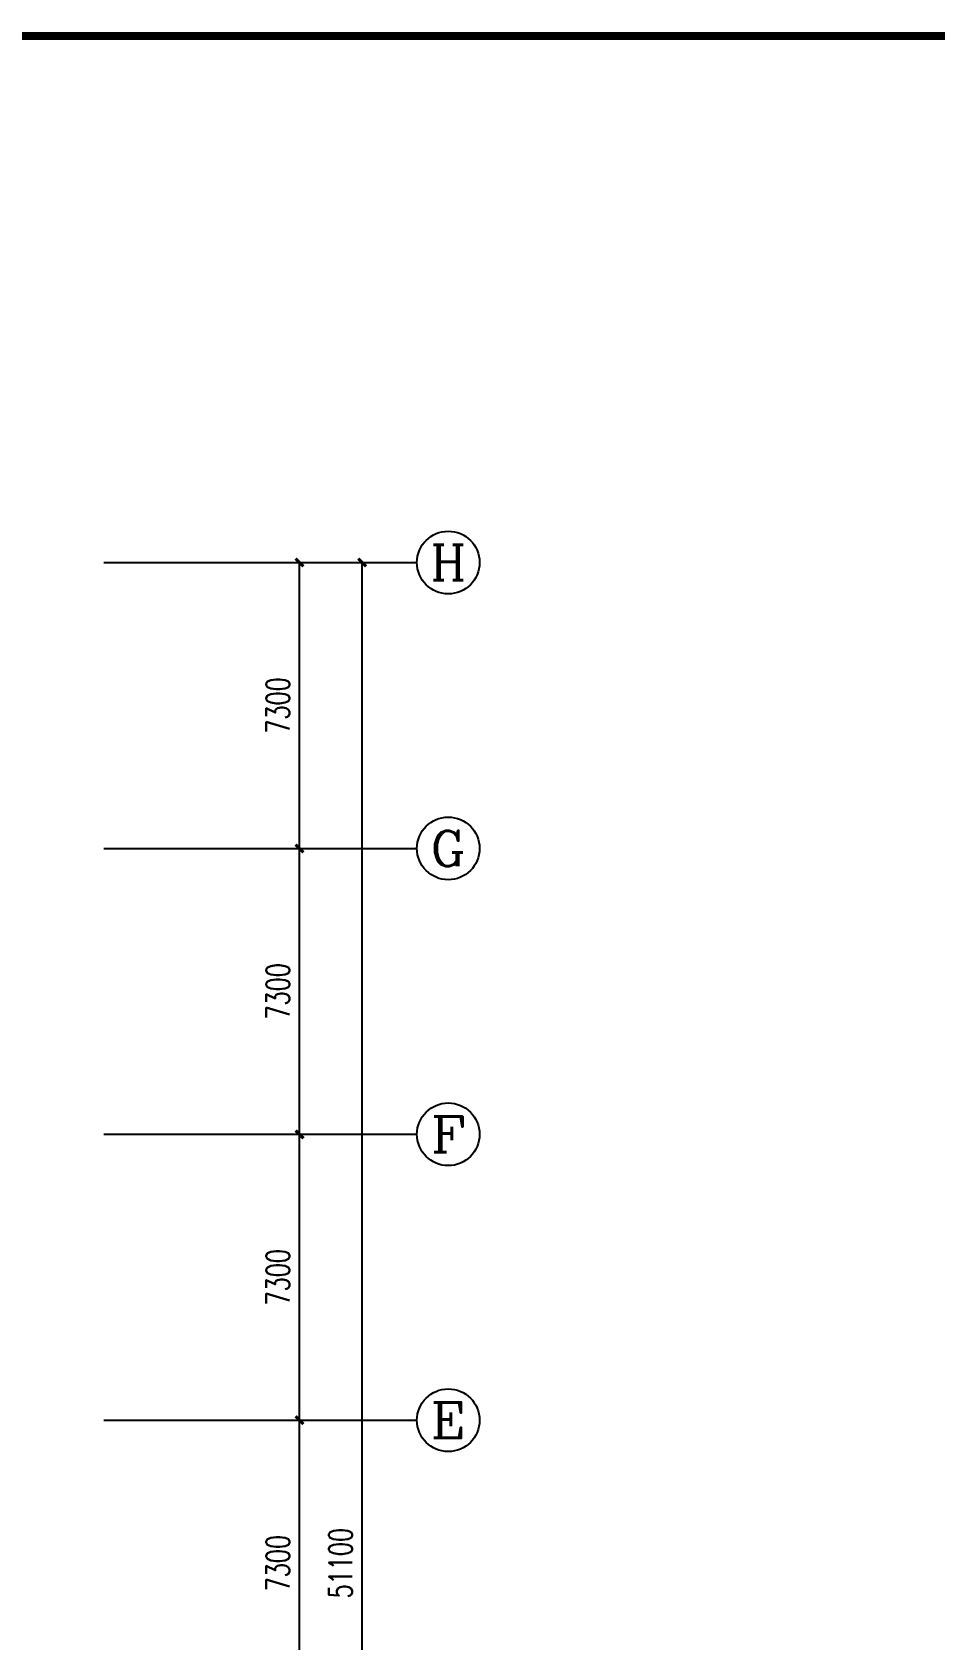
# Model space of a CAD drawing. Extents: x 1680110 to 2699828, y 269661 to 891349.
# Drawn here: x 2434104 to 2457161, y 514282 to 555332 of the extents above; entities that cross this region are included whole.
import ezdxf
from ezdxf.enums import TextEntityAlignment as Align

# ---------------------------------------------------------------- set-up
doc = ezdxf.new("R2010")
doc.units = 0
doc.header["$LTSCALE"] = 1000
doc.header["$MEASUREMENT"] = 0
for name, color, linetype in [('AXIS', 3, 'Continuous'), ('AXIS_TEXT', 7, 'Continuous'), ('PUB_TITLE', 4, 'Continuous')]:
    doc.layers.add(name, color=color, linetype=linetype)
doc.styles.add('_TCH_AXIS', font='COMPLEX', dxfattribs={"bigfont": 'GBCBIG'})
doc.styles.add('_TCH_DIM_T3', font='SIMPLEX', dxfattribs={"width": 0.705882, "bigfont": 'GBCBIG'})
doc.styles.add('COMPLEX', font='COMPLEX')
doc.dimstyles.new('_TCH_ARCH&&200', dxfattribs={"dimtxt": 595, "dimasz": 200, "dimexe": 500, "dimexo": 600, "dimgap": 252.5, "dimtad": 1, "dimdec": 0, "dimzin": 0, "dimdsep": 46, "dimtxsty": '_TCH_DIM_T3', "dimblk": 'ARCHTICK', "dimcen": 0.09, "dimclrt": 7, "dimazin": 2, "dimtfac": 1, "dimtdec": 0, "dimtix": 1, "dimtmove": 2, "dimatfit": 3, "dimfxl": 0, "dimtolj": 1, "dimtzin": 0, "dimarcsym": 0})

# ---------------------------------------------------------------- blocks, each defined once
blk = doc.blocks.new('_ArchTick')
at = {"color": 0, "linetype": 'ByBlock', "const_width": 0.4}
blk.add_lwpolyline([(-0.5, -0.5), (0.5, 0.5)], dxfattribs=at)
blk = doc.blocks.new('*D124')
at = {"layer": 'AXIS', "color": 0, "lineweight": -2, "transparency": 16777216}
for p, q in [((2436533, 519890), (2441433, 519890)), ((2440933, 512590), (2440933, 519890)), ((2436533, 512590), (2441433, 512590))]:
    blk.add_line(p, q, dxfattribs=at)
at = {"layer": 'Defpoints', "color": 0, "transparency": 16777216}
for p in [(2435933, 519890), (2440933, 519890), (2435933, 512590)]:
    blk.add_point(p, dxfattribs=at)
at = {"layer": 'AXIS', "color": 0, "lineweight": -2, "transparency": 16777216, "xscale": 200, "yscale": 200, "zscale": 200}
for p, rotation in [((2440933, 519890), 90), ((2440933, 512590), 270)]:
    blk.add_blockref('_ArchTick', p, dxfattribs=dict(at, rotation=rotation))
at = {"layer": 'AXIS', "color": 7, "transparency": 16777216, "insert": (2440383, 516240), "char_height": 595, "attachment_point": 5, "rotation": 90, "style": '_TCH_DIM_T3'}
blk.add_mtext('\\A1;7300', dxfattribs=at)
blk = doc.blocks.new('*D125')
at = {"layer": 'AXIS', "color": 0, "lineweight": -2, "transparency": 16777216}
for p, q in [((2436533, 527190), (2441433, 527190)), ((2440933, 519890), (2440933, 527190)), ((2436533, 519890), (2441433, 519890))]:
    blk.add_line(p, q, dxfattribs=at)
at = {"layer": 'Defpoints', "color": 0, "transparency": 16777216}
for p in [(2435933, 527190), (2440933, 527190), (2435933, 519890)]:
    blk.add_point(p, dxfattribs=at)
at = {"layer": 'AXIS', "color": 0, "lineweight": -2, "transparency": 16777216, "xscale": 200, "yscale": 200, "zscale": 200}
for p, rotation in [((2440933, 527190), 90), ((2440933, 519890), 270)]:
    blk.add_blockref('_ArchTick', p, dxfattribs=dict(at, rotation=rotation))
at = {"layer": 'AXIS', "color": 7, "transparency": 16777216, "insert": (2440383, 523540), "char_height": 595, "attachment_point": 5, "rotation": 90, "style": '_TCH_DIM_T3'}
blk.add_mtext('\\A1;7300', dxfattribs=at)
blk = doc.blocks.new('*D126')
at = {"layer": 'AXIS', "color": 0, "lineweight": -2, "transparency": 16777216}
for p, q in [((2436533, 534490), (2441433, 534490)), ((2440933, 527190), (2440933, 534490)), ((2436533, 527190), (2441433, 527190))]:
    blk.add_line(p, q, dxfattribs=at)
at = {"layer": 'Defpoints', "color": 0, "transparency": 16777216}
for p in [(2435933, 534490), (2440933, 534490), (2435933, 527190)]:
    blk.add_point(p, dxfattribs=at)
at = {"layer": 'AXIS', "color": 0, "lineweight": -2, "transparency": 16777216, "xscale": 200, "yscale": 200, "zscale": 200}
for p, rotation in [((2440933, 534490), 90), ((2440933, 527190), 270)]:
    blk.add_blockref('_ArchTick', p, dxfattribs=dict(at, rotation=rotation))
at = {"layer": 'AXIS', "color": 7, "transparency": 16777216, "insert": (2440383, 530840), "char_height": 595, "attachment_point": 5, "rotation": 90, "style": '_TCH_DIM_T3'}
blk.add_mtext('\\A1;7300', dxfattribs=at)
blk = doc.blocks.new('*D127')
at = {"layer": 'AXIS', "color": 0, "lineweight": -2, "transparency": 16777216}
for p, q in [((2436533, 541790), (2441433, 541790)), ((2440933, 534490), (2440933, 541790)), ((2436533, 534490), (2441433, 534490))]:
    blk.add_line(p, q, dxfattribs=at)
at = {"layer": 'Defpoints', "color": 0, "transparency": 16777216}
for p in [(2435933, 541790), (2440933, 541790), (2435933, 534490)]:
    blk.add_point(p, dxfattribs=at)
at = {"layer": 'AXIS', "color": 0, "lineweight": -2, "transparency": 16777216, "xscale": 200, "yscale": 200, "zscale": 200}
for p, rotation in [((2440933, 541790), 90), ((2440933, 534490), 270)]:
    blk.add_blockref('_ArchTick', p, dxfattribs=dict(at, rotation=rotation))
at = {"layer": 'AXIS', "color": 7, "transparency": 16777216, "insert": (2440383, 538140), "char_height": 595, "attachment_point": 5, "rotation": 90, "style": '_TCH_DIM_T3'}
blk.add_mtext('\\A1;7300', dxfattribs=at)
blk = doc.blocks.new('*D128')
at = {"layer": 'AXIS', "color": 0, "lineweight": -2, "transparency": 16777216}
for p, q in [((2436533, 541790), (2443033, 541790)), ((2442533, 490690), (2442533, 541790)), ((2436533, 490690), (2443033, 490690))]:
    blk.add_line(p, q, dxfattribs=at)
at = {"layer": 'Defpoints', "color": 0, "transparency": 16777216}
for p in [(2435933, 541790), (2442533, 541790), (2435933, 490690)]:
    blk.add_point(p, dxfattribs=at)
at = {"layer": 'AXIS', "color": 0, "lineweight": -2, "transparency": 16777216, "xscale": 200, "yscale": 200, "zscale": 200}
for p, rotation in [((2442533, 541790), 90), ((2442533, 490690), 270)]:
    blk.add_blockref('_ArchTick', p, dxfattribs=dict(at, rotation=rotation))
at = {"layer": 'AXIS', "color": 7, "transparency": 16777216, "insert": (2441983, 516240), "char_height": 595, "attachment_point": 5, "rotation": 90, "style": '_TCH_DIM_T3'}
blk.add_mtext('\\A1;51100', dxfattribs=at)
blk = doc.blocks.new('_AXISO')
blk.add_circle((0, 0), 0.5)
at = {"layer": 'AXIS_TEXT', "style": 'COMPLEX', "width": 1.041667}
blk.add_attdef('A', text='', height=0.56, dxfattribs=at).set_placement((-0.25, -0.28), (0.25, -0.28), align=Align.FIT)

msp = doc.modelspace()

# ---------------------------------------------------------------- linework, layer by layer
at = {"layer": 'AXIS'}
for p, q in [((2435933.4, 541790.4), (2443933.4, 541790.4)), ((2435933.4, 534490.4), (2443933.4, 534490.4)), ((2435933.4, 527190.4), (2443933.4, 527190.4)), ((2435933.4, 519890.4), (2443933.4, 519890.4))]:
    msp.add_line(p, q, dxfattribs=at)
at = {"layer": 'PUB_TITLE', "const_width": 200}
msp.add_lwpolyline([(2366418.2, 475232.4), (2478218.2, 475232.4), (2478218.2, 555232.4), (2366418.2, 555232.4)], close=True, dxfattribs=at)

# ---------------------------------------------------------------- block references
at = {"layer": 'AXIS'}
ref = msp.add_blockref('_AXISO', (2444733.4, 541790.4), dxfattribs=dict(at, xscale=1600, yscale=1600, zscale=1600))
ref.add_attrib('A', 'H', dxfattribs={"layer": 'AXIS_TEXT', "height": 905.1, "style": '_TCH_AXIS', "width": 1.05}).set_placement((2444280.9, 541337.9), (2445186, 541337.9), align=Align.FIT)
ref = msp.add_blockref('_AXISO', (2444733.4, 534490.4), dxfattribs=dict(at, xscale=1600, yscale=1600, zscale=1600))
ref.add_attrib('A', 'G', dxfattribs={"layer": 'AXIS_TEXT', "height": 905.1, "style": '_TCH_AXIS', "width": 1.166667}).set_placement((2444280.9, 534037.9), (2445186, 534037.9), align=Align.FIT)
ref = msp.add_blockref('_AXISO', (2444733.4, 527190.4), dxfattribs=dict(at, xscale=1600, yscale=1600, zscale=1600))
ref.add_attrib('A', 'F', dxfattribs={"layer": 'AXIS_TEXT', "height": 905.1, "style": '_TCH_AXIS', "width": 1.3125}).set_placement((2444280.9, 526737.9), (2445186, 526737.9), align=Align.FIT)
ref = msp.add_blockref('_AXISO', (2444733.4, 519890.4), dxfattribs=dict(at, xscale=1600, yscale=1600, zscale=1600))
ref.add_attrib('A', 'E', dxfattribs={"layer": 'AXIS_TEXT', "height": 905.1, "style": '_TCH_AXIS', "width": 1.3125}).set_placement((2444280.9, 519437.9), (2445186, 519437.9), align=Align.FIT)

# ---------------------------------------------------------------- dimensions: what is measured, and where the dimension line sits
for p1, p2, distance, picture, middle in [((2435933.4, 534490.4), (2435933.4, 541790.4), -5000, '*D127', (2440383.4, 538140.4)), ((2435933.4, 490690.4), (2435933.4, 541790.4), -6600, '*D128', (2441983.4, 516240.4)), ((2435933.4, 527190.4), (2435933.4, 534490.4), -5000, '*D126', (2440383.4, 530840.4)), ((2435933.4, 519890.4), (2435933.4, 527190.4), -5000, '*D125', (2440383.4, 523540.4)), ((2435933.4, 512590.4), (2435933.4, 519890.4), -5000, '*D124', (2440383.4, 516240.4))]:
    dim = msp.add_aligned_dim(p1=p1, p2=p2, distance=distance, dimstyle='_TCH_ARCH&&200', dxfattribs=at)
    dim.commit()
    dim.dimension.update_dxf_attribs({"geometry": picture, "text_midpoint": middle})

doc.saveas('drawing.dxf')
